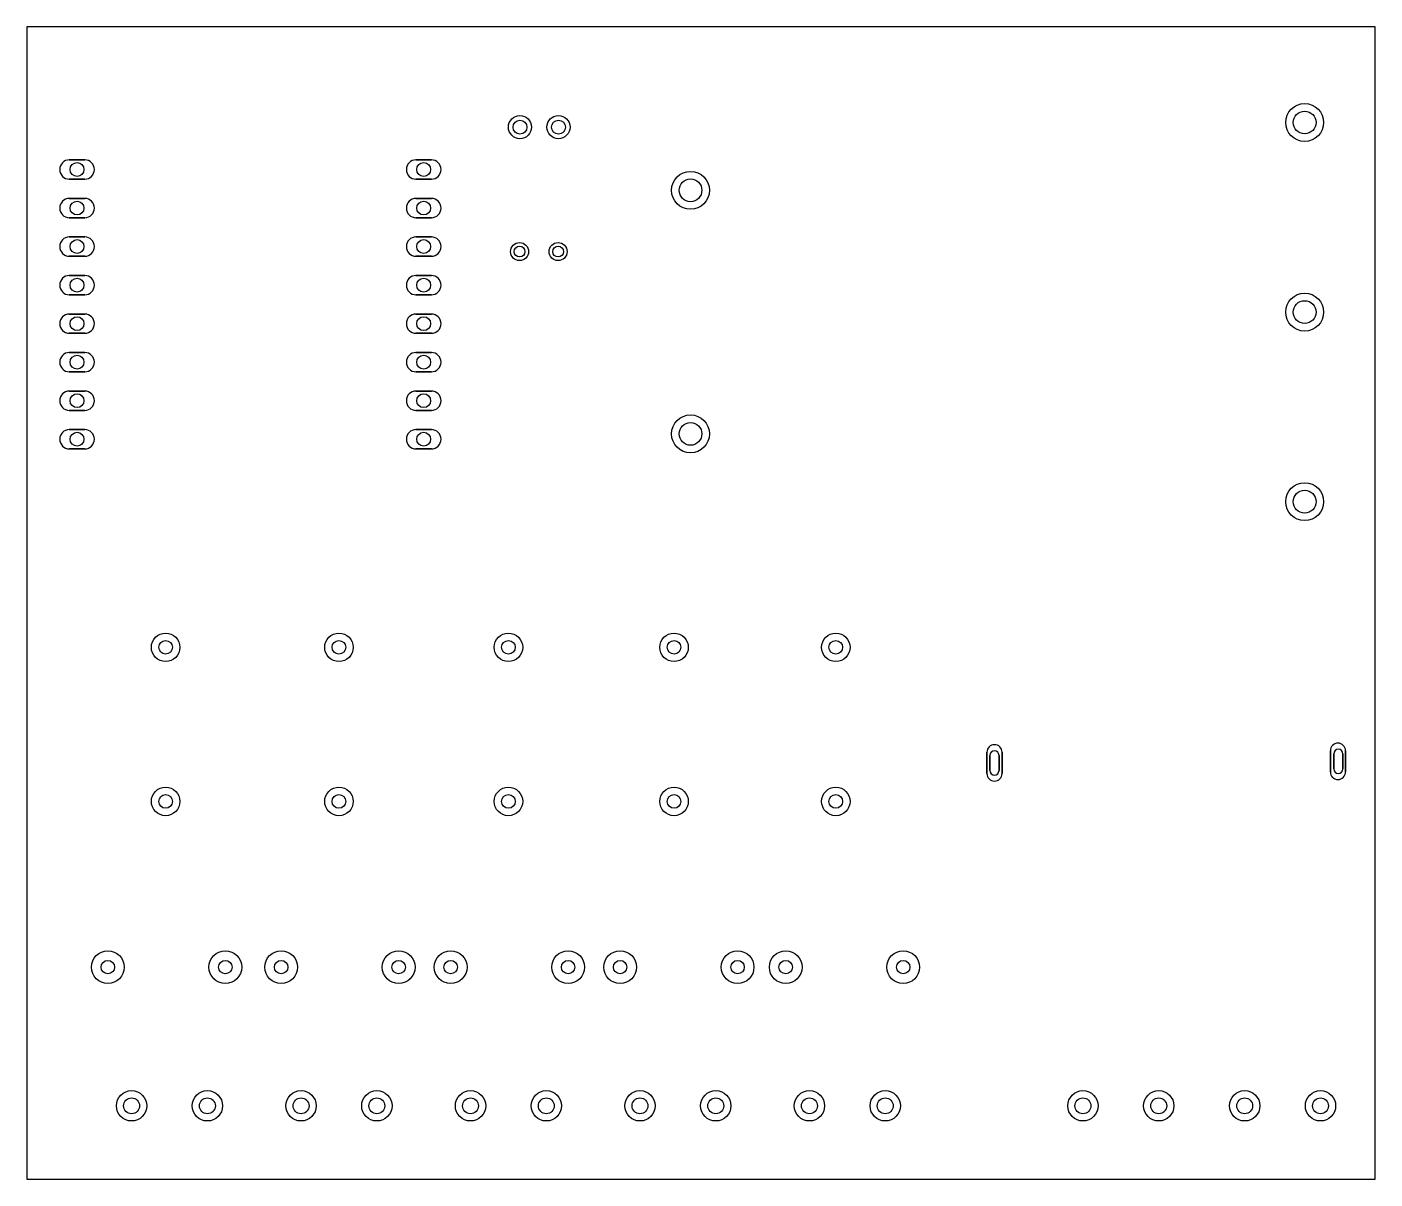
# Model space of a CAD drawing. Header units: millimetres. Extents: x 170 to 3670, y -3110 to -120.
import ezdxf

# ---------------------------------------------------------------- set-up
doc = ezdxf.new("R2010")
doc.units = ezdxf.units.MM

msp = doc.modelspace()

# ---------------------------------------------------------------- linework, layer by layer
for points in [[(3660, -120), (170, -120)], [(170, -120), (170, -3110), (3670, -3110), (3670, -120), (3660, -120)]]:
    msp.add_lwpolyline(points)
for points in [[(280, -465), (320, -465)], [(1220, -465), (1180, -465)], [(280, -515), (320, -515)], [(1220, -515), (1180, -515)], [(280, -565), (320, -565)], [(1220, -565), (1180, -565)], [(280, -615), (320, -615)], [(1220, -615), (1180, -615)], [(280, -665), (320, -665)], [(1220, -665), (1180, -665)], [(280, -715), (320, -715)], [(1220, -715), (1180, -715)], [(280, -765), (320, -765)], [(1220, -765), (1180, -765)], [(280, -815), (320, -815)], [(1220, -815), (1180, -815)], [(280, -865), (320, -865)], [(1220, -865), (1180, -865)], [(280, -915), (320, -915)], [(1220, -915), (1180, -915)], [(280, -965), (320, -965)], [(1220, -965), (1180, -965)], [(280, -1015), (320, -1015)], [(1220, -1015), (1180, -1015)], [(280, -1065), (320, -1065)], [(1220, -1065), (1180, -1065)], [(280, -1115), (320, -1115)], [(1220, -1115), (1180, -1115)], [(280, -1165), (320, -1165)], [(1220, -1165), (1180, -1165)], [(280, -1215), (320, -1215)], [(1220, -1215), (1180, -1215)], [(2662.21, -2057.56), (2662.21, -2002.44)], [(2670.09, -2049.7), (2670.09, -2010.4)], [(2693.71, -2049.7), (2693.71, -2010.4)], [(2701.58, -2057.56), (2701.58, -2002.44)], [(3554.01, -2053.56), (3554.01, -1998.44)], [(3563.09, -2045.7), (3563.09, -2006.4)], [(3586.71, -2045.7), (3586.71, -2006.4)], [(3593.38, -2053.56), (3593.38, -1998.44)]]:
    msp.add_lwpolyline(points, close=True)
for centre, radius in [((1450, -380), 30), ((1550, -380), 30), ((3487.2, -367.9), 49.21), ((3487.2, -367.9), 29.53), ((1450, -380), 18), ((1550, -380), 18), ((300, -490), 18), ((1200, -490), 18), ((1892.8, -543.9), 49.21), ((1892.8, -543.9), 29.53), ((300, -590), 18), ((1200, -590), 18), ((300, -690), 18), ((1200, -690), 18), ((1449, -703), 23.5), ((1449, -703), 14), ((1549, -703), 23.5), ((1549, -703), 14), ((300, -790), 18), ((1200, -790), 18), ((3487.2, -860), 49.21), ((3487.2, -860), 29.53), ((300, -890), 18), ((1200, -890), 18), ((300, -990), 18), ((1200, -990), 18), ((300, -1090), 18), ((1200, -1090), 18), ((1892.8, -1176.1), 49.21), ((1892.8, -1176.1), 29.53), ((300, -1190), 18), ((1200, -1190), 18), ((3487.2, -1352.1), 49.21), ((3487.2, -1352.1), 29.53), ((530, -1730), 37), ((530, -1730), 17.7), ((980, -1730), 37), ((980, -1730), 17.7), ((1420, -1730), 37), ((1420, -1730), 17.7), ((1850, -1730), 37), ((1850, -1730), 17.7), ((2270, -1730), 37), ((2270, -1730), 17.7), ((530, -2130), 37), ((980, -2130), 37), ((1420, -2130), 37), ((1850, -2130), 37), ((2270, -2130), 37), ((530, -2130), 17.7), ((980, -2130), 17.7), ((1420, -2130), 17.7), ((1850, -2130), 17.7), ((2270, -2130), 17.7), ((380, -2560), 42.5), ((685, -2560), 42.5), ((830, -2560), 42.5), ((1135, -2560), 42.5), ((1270, -2560), 42.5), ((1575, -2560), 42.5), ((1710, -2560), 42.5), ((2015, -2560), 42.5), ((2140, -2560), 42.5), ((2445, -2560), 42.5), ((380, -2560), 17.5), ((685, -2560), 17.5), ((830, -2560), 17.5), ((1135, -2560), 17.5), ((1270, -2560), 17.5), ((1575, -2560), 17.5), ((1710, -2560), 17.5), ((2015, -2560), 17.5), ((2140, -2560), 17.5), ((2445, -2560), 17.5), ((441.6, -2920), 39.37), ((441.6, -2920), 20.67), ((638.4, -2920), 39.37), ((638.4, -2920), 20.67), ((881.6, -2920), 39.37), ((881.6, -2920), 20.67), ((1078.4, -2920), 39.37), ((1078.4, -2920), 20.67), ((1321.6, -2920), 39.37), ((1321.6, -2920), 20.67), ((1518.4, -2920), 39.37), ((1518.4, -2920), 20.67), ((1761.6, -2920), 39.37), ((1761.6, -2920), 20.67), ((1958.4, -2920), 39.37), ((1958.4, -2920), 20.67), ((2201.6, -2920), 39.37), ((2201.6, -2920), 20.67), ((2398.4, -2920), 39.37), ((2398.4, -2920), 20.67), ((2911.6, -2920), 39.37), ((2911.6, -2920), 20.67), ((3108.4, -2920), 39.37), ((3108.4, -2920), 20.67), ((3331.6, -2920), 39.37), ((3331.6, -2920), 20.67), ((3528.4, -2920), 39.37), ((3528.4, -2920), 20.67)]:
    msp.add_circle(centre, radius)
for centre, radius, start, end in [((280, -490), 25, 450, 270), ((320, -490), 25, 270, 450), ((1180, -490), 25, 90, 270), ((1220, -490), 25, 270, 90), ((280, -590), 25, 450, 270), ((320, -590), 25, 270, 450), ((1180, -590), 25, 90, 270), ((1220, -590), 25, 270, 90), ((280, -690), 25, 450, 270), ((320, -690), 25, 270, 450), ((1180, -690), 25, 90, 270), ((1220, -690), 25, 270, 90), ((280, -790), 25, 450, 270), ((320, -790), 25, 270, 450), ((1180, -790), 25, 90, 270), ((1220, -790), 25, 270, 90), ((280, -890), 25, 450, 270), ((320, -890), 25, 270, 450), ((1180, -890), 25, 90, 270), ((1220, -890), 25, 270, 90), ((280, -990), 25, 450, 270), ((320, -990), 25, 270, 450), ((1180, -990), 25, 90, 270), ((1220, -990), 25, 270, 90), ((280, -1090), 25, 450, 270), ((320, -1090), 25, 270, 450), ((1180, -1090), 25, 90, 270), ((1220, -1090), 25, 270, 90), ((280, -1190), 25, 450, 270), ((320, -1190), 25, 270, 450), ((1180, -1190), 25, 90, 270), ((1220, -1190), 25, 270, 90), ((2681.9, -2002.44), 19.68, 360, 540), ((3573.7, -1998.44), 19.68, 360, 540), ((3574.9, -2006.4), 11.81, 360, 540), ((2681.9, -2010.4), 11.81, 360, 540), ((2681.9, -2057.56), 19.68, 540, 360), ((2681.9, -2049.7), 11.81, 540, 360), ((3573.7, -2053.56), 19.68, 540, 360), ((3574.9, -2045.7), 11.81, 540, 360)]:
    msp.add_arc(centre, radius, start, end)

doc.saveas('drawing.dxf')
